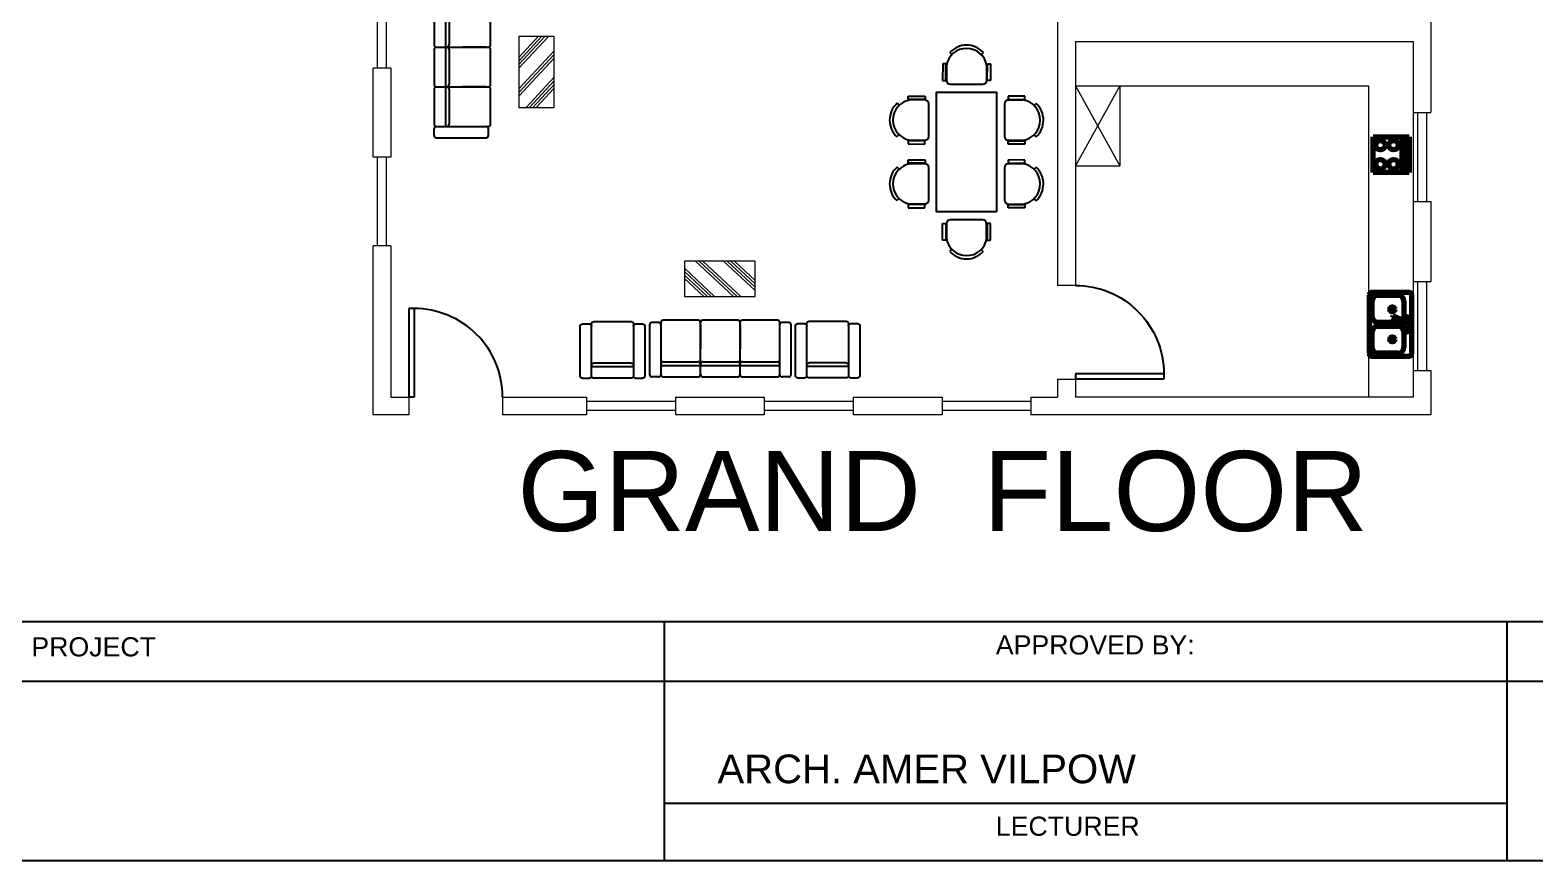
# Model space of a CAD drawing. Header units: inches. Extents: x -179 to 300, y 123 to 718.
# Drawn here: x 224.09 to 264.64, y 255.26 to 277.64 of the extents above; entities that cross this region are included whole.
import ezdxf

# ---------------------------------------------------------------- set-up
doc = ezdxf.new("R2010")
doc.units = ezdxf.units.IN
doc.header["$MEASUREMENT"] = 0
doc.layers.add('FUR', color=6, linetype='Continuous')
doc.layers.add('厨具', color=250, linetype='Continuous')
doc.styles.get("Standard").update_dxf_attribs({"font": 'arial.ttf'})

# ---------------------------------------------------------------- blocks, each defined once
blk = doc.blocks.new('DESK4')
at = {"color": 0}
for p, q in [((0, 1), (-0.06, 1)), ((0, 0), (-0.06, 0))]:
    blk.add_line(p, q, dxfattribs=at)
blk.add_lwpolyline([(-0.06, 1), (-0.06, 0)], dxfattribs=at)
blk.add_lwpolyline([(1, 0, 0.414214), (0, 1), (0, 0)], format="xyb", dxfattribs=at)
blk = doc.blocks.new('Z1')
at = {"layer": '厨具', "color": 177, "lineweight": 100, "true_color": 0x293189}
for p, q in [((0, 0), (750, 0)), ((0, -750), (0, 0)), ((750, 0), (750, -750)), ((0, -50), (750, -50)), ((0, -150), (750, -150)), ((175, -225), (175, -275)), ((575, -225), (575, -275)), ((75, -325), (125, -325)), ((75, -600), (125, -600)), ((175, -425), (175, -375)), ((175, -500), (175, -550)), ((275, -325), (225, -325)), ((275, -600), (225, -600)), ((475, -325), (525, -325)), ((475, -600), (525, -600)), ((575, -425), (575, -375)), ((575, -500), (575, -550)), ((675, -325), (625, -325)), ((675, -600), (625, -600)), ((750, -750), (0, -750)), ((175, -700), (175, -650)), ((575, -700), (575, -650))]:
    blk.add_line(p, q, dxfattribs=at)
for centre, radius in [((100, -100), 25), ((175, -325), 100), ((175, -100), 25), ((275, -100), 25), ((350, -100), 25), ((575, -325), 100), ((550, -100), 25), ((650, -100), 25), ((175, -600), 100), ((575, -600), 100)]:
    blk.add_circle(centre, radius, dxfattribs=at)
blk = doc.blocks.new('XCP2')
at = {"layer": '厨具', "color": 177, "lineweight": 100, "true_color": 0x293189}
for p, q in [((0, 0), (0, -483)), ((800, 38), (38, 38)), ((838, -483), (838, 0)), ((38, -406), (38, -140)), ((114, -64), (318, -64)), ((380, -35), (307, -208)), ((328, -220), (441, -70)), ((394, -141), (394, -406)), ((417, -22), (434, -32)), ((444, -406), (444, -140)), ((521, -64), (724, -64)), ((800, -140), (800, -406)), ((307, -208), (328, -220)), ((38, -521), (800, -521)), ((318, -483), (114, -483)), ((724, -483), (521, -483))]:
    blk.add_line(p, q, dxfattribs=at)
for centre, radius in [((343, -25), 25.4), ((495, -25), 25.4), ((222, -216), 31.8), ((616, -216), 31.8)]:
    blk.add_circle(centre, radius, dxfattribs=at)
for centre, radius, start, end in [((38, 0), 38.1, 90, 180), ((800, 0), 38.1, 0, 90), ((114, -140), 76.2, 90, 180), ((318, -140), 76.2, 56.607, 90), ((404, -44), 25.4, 60, 159.4623), ((422, -54), 25.4, 320.5377, 60), ((521, -140), 76.2, 90, 180), ((724, -140), 76.2, 0, 90), ((38, -483), 38.1, 180, 270), ((114, -406), 76.2, 180, 270), ((318, -406), 76.2, 270, 0), ((521, -406), 76.2, 180, 270), ((724, -406), 76.2, 270, 0), ((800, -483), 38.1, 270, 0)]:
    blk.add_arc(centre, radius, start, end, dxfattribs=at)
blk = doc.blocks.new('CH4')
for p, q in [((-181, 370), (-210, 398)), ((183, 370), (211, 397)), ((-299, 257), (-300, 47)), ((-259, 257), (-299, 257)), ((-260, 47), (-259, 257)), ((-252, 230), (-252, 50)), ((253, 116), (253, 230)), ((260, 46), (261, 256)), ((261, 256), (301, 256)), ((301, 256), (300, 46)), ((-300, 47), (-260, 47)), ((-203, 0), (203, 0)), ((253, 50), (253, 116)), ((300, 46), (260, 46))]:
    blk.add_line(p, q)
for centre, radius, start, end in [((0, 195), 255, 7.7698, 172.01), ((0, 204), 286, 42.5533, 137.2265), ((-202, 50), 50, 179.8899, 269.8899), ((203, 50), 50, 269.8899, 359.8899)]:
    blk.add_arc(centre, radius, start, end)
blk = doc.blocks.new('MEET4')
at = {"layer": 'FUR'}
blk.add_lwpolyline([(-750, -375), (-750, 375), (750, 375), (750, -375)], close=True, dxfattribs=at)
for p in [(-400, 475), (400, 475)]:
    blk.add_blockref('CH4', p, dxfattribs=at)
for p, rotation in [((-850, 0), 90), ((850, 0), 270), ((-400, -475), 180), ((400, -475), 180)]:
    blk.add_blockref('CH4', p, dxfattribs=dict(at, rotation=rotation))
blk = doc.blocks.new('SF3')
for p, q in [((-1000, 768), (-1000, 64)), ((-968, 800), (-872, 800)), ((-840, 768), (-840, 32)), ((-280, 640), (-840, 640)), ((-312, 800), (-808, 800)), ((-280, 768), (-280, 32)), ((280, 640), (-280, 640)), ((248, 800), (-248, 800)), ((280, 768), (280, 32)), ((840, 640), (280, 640)), ((808, 800), (312, 800)), ((840, 32), (840, 768)), ((872, 800), (968, 800)), ((1000, 64), (1000, 768)), ((-312, 587), (-808, 587)), ((248, 587), (-248, 587)), ((808, 587), (312, 587)), ((-280, 64), (-280, 402)), ((280, 64), (280, 402)), ((840, 64), (840, 402)), ((-968, 32), (-872, 32)), ((-248, 0), (248, 0)), ((312, 0), (808, 0)), ((872, 32), (968, 32)), ((-808, 0), (-312, 0))]:
    blk.add_line(p, q)
for centre, start, end in [((-968, 768), 90, 180), ((-872, 768), 0, 90), ((-808, 768), 90, 180), ((-312, 768), 0, 90), ((-248, 768), 90, 180), ((248, 768), 0, 90), ((312, 768), 90, 180), ((808, 768), 0, 90), ((872, 768), 90, 180), ((968, 768), 0, 90), ((-808, 619), 180, 270), ((-312, 619), 270, 0), ((-248, 619), 180, 270), ((248, 619), 270, 0), ((312, 619), 180, 270), ((808, 619), 270, 0), ((-968, 64), 180, 270), ((-872, 64), 270, 0), ((-808, 32), 180, 270), ((-312, 32), 270, 0), ((-248, 32), 180, 270), ((248, 32), 270, 0), ((312, 32), 180, 270), ((808, 32), 270, 0), ((872, 64), 180, 270), ((968, 64), 270, 0)]:
    blk.add_arc(centre, 32, start, end)
blk = doc.blocks.new('A$C2204297F')
at = {"layer": 'FUR'}
blk.add_blockref('SF3', (1000, 0), dxfattribs=at)
blk = doc.blocks.new('SOFA1人')
at = {"layer": 'FUR'}
for p, q in [((-423, 0), (-327, 0)), ((263, 0), (-263, 0)), ((327, 0), (423, 0)), ((-455, -32), (-455, -736)), ((-295, -32), (-295, -768)), ((-295, -32), (-295, -768)), ((295, -160), (-295, -160)), ((295, -768), (295, -32)), ((455, -736), (455, -32)), ((263, -213), (-263, -213)), ((-423, -768), (-327, -768)), ((-263, -800), (263, -800)), ((327, -768), (423, -768))]:
    blk.add_line(p, q, dxfattribs=at)
for centre, start, end in [((-423, -32), 90, 180), ((-327, -32), 0, 90), ((-263, -32), 90, 180), ((263, -32), 0, 90), ((327, -32), 90, 180), ((423, -32), 0, 90), ((-263, -181), 180, 270), ((263, -181), 270, 0), ((-423, -736), 180, 270), ((-327, -736), 270, 0), ((-263, -768), 180, 270), ((263, -768), 270, 0), ((327, -736), 180, 270), ((423, -736), 270, 0)]:
    blk.add_arc(centre, 32, start, end, dxfattribs=at)
blk = doc.blocks.new('A$C621A3C92')
at = {"layer": 'FUR'}
blk.add_blockref('SOFA1人', (455, 800), dxfattribs=at)

msp = doc.modelspace()

# ---------------------------------------------------------------- linework, layer by layer
at = {"lineweight": 0}
for p, q in [((251.78016, 282.12485), (251.78016, 277.33413)), ((233.45565, 276.61552), (233.45565, 279.01088)), ((233.69519, 276.61552), (233.69519, 279.01088)), ((261.84067, 278.53181), (261.84067, 275.41784)), ((237.26124, 276.61072), (238.05673, 277.46571)), ((237.26124, 276.70871), (237.96556, 277.46571)), ((237.26124, 276.80671), (237.87439, 277.46571)), ((237.26124, 276.9047), (237.78321, 277.46571)), ((237.26124, 276.056), (238.2148, 277.08088)), ((251.78016, 277.33413), (251.78016, 270.76069)), ((252.25923, 277.33413), (261.3616, 277.33413)), ((252.25923, 277.33413), (252.25923, 270.76069)), ((261.3616, 277.33413), (261.3616, 267.75269)), ((233.33589, 274.22016), (233.33589, 276.61552)), ((233.81496, 276.61552), (233.33589, 276.61552)), ((233.81496, 276.61552), (233.81496, 274.22016)), ((237.26124, 275.95801), (238.2148, 276.98289)), ((237.26124, 275.86001), (238.2148, 276.8849)), ((237.45682, 275.55859), (238.2148, 276.37326)), ((237.54799, 275.55859), (238.2148, 276.27527)), ((237.63916, 275.55859), (238.2148, 276.17728)), ((237.73033, 275.55859), (238.2148, 276.07929)), ((252.25923, 276.13645), (260.16392, 276.13645)), ((253.45691, 276.13645), (252.25923, 273.98062)), ((252.25923, 276.13645), (253.45691, 273.98062)), ((253.45691, 276.13645), (253.45691, 273.98062)), ((260.16392, 276.13645), (260.16392, 267.75269)), ((261.3616, 275.41784), (261.84067, 275.41784)), ((261.48137, 275.41784), (261.48137, 273.02248)), ((261.7209, 275.41784), (261.7209, 273.02248)), ((233.81496, 274.22016), (233.33589, 274.22016)), ((233.45565, 271.8248), (233.45565, 274.22016)), ((233.69519, 271.8248), (233.69519, 274.22016)), ((252.25923, 273.98062), (253.45691, 273.98062)), ((261.3616, 273.02248), (261.84067, 273.02248)), ((261.84067, 273.02248), (261.84067, 270.86666)), ((233.33589, 267.27362), (233.33589, 271.8248)), ((233.81496, 271.8248), (233.33589, 271.8248)), ((233.81496, 271.8248), (233.81496, 267.75269)), ((242.02535, 271.41891), (243.05023, 270.46535)), ((242.12334, 271.41891), (243.14822, 270.46535)), ((242.22133, 271.41891), (243.24621, 270.46535)), ((242.77605, 271.41891), (243.63105, 270.62341)), ((242.87405, 271.41891), (243.63105, 270.71459)), ((242.97204, 271.41891), (243.63105, 270.80576)), ((243.07003, 271.41891), (243.63105, 270.89693)), ((241.72392, 271.22333), (242.53859, 270.46535)), ((241.72392, 271.13216), (242.4406, 270.46535)), ((241.72392, 271.04098), (242.34261, 270.46535)), ((241.72392, 270.94981), (242.24462, 270.46535)), ((252.25923, 270.76069), (251.78016, 270.76069)), ((261.3616, 270.86666), (261.84067, 270.86666)), ((261.48137, 270.86666), (261.48137, 268.4713)), ((261.7209, 270.86666), (261.7209, 268.4713)), ((251.78016, 268.23176), (252.25923, 268.23176)), ((251.78016, 268.23176), (251.78016, 267.75269)), ((252.25923, 268.37491), (252.25923, 267.75269)), ((261.3616, 268.4713), (261.84067, 268.4713)), ((261.84067, 268.4713), (261.84067, 267.27362)), ((233.81496, 267.75269), (234.43718, 267.75269)), ((234.29403, 267.75269), (234.29403, 267.27362)), ((236.82296, 267.75269), (239.08475, 267.75269)), ((236.82296, 267.75269), (236.82296, 267.27362)), ((239.08475, 267.75269), (239.08475, 267.27362)), ((241.48011, 267.75269), (243.87547, 267.75269)), ((241.48011, 267.75269), (241.48011, 267.27362)), ((243.87547, 267.75269), (243.87547, 267.27362)), ((246.27083, 267.75269), (248.66619, 267.75269)), ((246.27083, 267.75269), (246.27083, 267.27362)), ((248.66619, 267.75269), (248.66619, 267.27362)), ((251.06155, 267.75269), (251.78016, 267.75269)), ((251.06155, 267.75269), (251.06155, 267.27362)), ((261.3616, 267.75269), (252.25923, 267.75269)), ((234.29403, 267.27362), (233.33589, 267.27362)), ((239.08475, 267.27362), (236.82296, 267.27362)), ((241.48011, 267.63292), (239.08475, 267.63292)), ((241.48011, 267.39338), (239.08475, 267.39338)), ((243.87547, 267.27362), (241.48011, 267.27362)), ((246.27083, 267.63292), (243.87547, 267.63292)), ((246.27083, 267.39338), (243.87547, 267.39338)), ((248.66619, 267.27362), (246.27083, 267.27362)), ((251.06155, 267.63292), (248.66619, 267.63292)), ((251.06155, 267.39338), (248.66619, 267.39338)), ((261.84067, 267.27362), (251.06155, 267.27362))]:
    msp.add_line(p, q, dxfattribs=at)
at = {"color": 240, "true_color": 0xed1f24}
for p, q in [((299.89484, 261.69909), (144.85777, 261.69909)), ((241.18219, 261.69909), (241.18219, 255.25711)), ((263.88647, 261.69909), (263.88647, 255.25711)), ((263.88647, 261.69909), (263.88647, 255.25711)), ((299.89484, 260.08859), (151.33152, 260.08859)), ((241.18219, 260.08859), (241.18219, 255.25711)), ((263.88647, 256.80298), (241.18219, 256.80298)), ((299.89484, 255.25711), (144.85777, 255.25711)), ((299.89484, 255.25711), (144.85777, 255.25711))]:
    msp.add_line(p, q, dxfattribs=at)
at = {"lineweight": 0}
for points in [[(237.26124, 275.55859), (238.2148, 275.55859), (238.2148, 277.46571), (237.26124, 277.46571)], [(241.72392, 271.41891), (241.72392, 270.46535), (243.63105, 270.46535), (243.63105, 271.41891)]]:
    msp.add_lwpolyline(points, close=True, dxfattribs=at)

# ---------------------------------------------------------------- block references
for name, p, xscale, yscale, zscale, rotation in [('A$C2204297F', (236.50084, 274.73785), 0.001907124441726687, 0.001907124441726687, 0.001907124441726687, 90), ('MEET4', (249.32691, 274.35534), 0.002148116193038897, 0.002148116193038897, 0.002148116193038897, 90), ('Z1', (261.25354, 274.76525), 0.001287297712850825, 0.001287297712850825, 0.001287297712850825, 270), ('DESK4', (252.25923, 268.37491), -2.385778438600395, 2.385778438600395, 2.385778438600395, 270), ('XCP2', (261.2464, 270.57315), 0.002052175343943047, 0.002052175343943047, 0.002052175343943047, 270), ('A$C621A3C92', (238.91808, 269.78706), -0.001907124441726687, 0.001907124441726687, 0.001907124441726687, 180), ('A$C2204297F', (244.59826, 269.82259), 0.001907124441726687, 0.001907124441726687, 0.001907124441726687, 180), ('A$C621A3C92', (244.71372, 269.79411), -0.001907124441726687, 0.001907124441726687, 0.001907124441726687, 180)]:
    msp.add_blockref(name, p, dxfattribs=dict(at, xscale=xscale, yscale=yscale, zscale=zscale, rotation=rotation))
at = {"lineweight": 0, "xscale": 2.385778438600395, "yscale": 2.385778438600395, "zscale": 2.385778438600395}
msp.add_blockref('DESK4', (234.43718, 267.75269), dxfattribs=at)

# ---------------------------------------------------------------- texts
at = {"color": 18, "true_color": 0x000000}
for s, height, p in [('PROJECT', 0.515359, (224.12314, 260.76622)), ('APPROVED BY:', 0.5153587, (250.11521, 260.81782)), ('LECTURER', 0.515359, (250.11521, 255.93395))]:
    msp.add_text(s, height=height, dxfattribs=at).set_placement(p)
at = {"color": 3}
msp.add_text('ARCH. AMER VILPOW', height=0.773038, dxfattribs=at).set_placement((242.6145, 257.34905))
at = {"lineweight": 0, "insert": (237.22334, 266.29999), "char_height": 2.1558242, "attachment_point": 1}
msp.add_mtext_dynamic_manual_height_columns('GRAND  FLOOR', width=26.0942073, gutter_width=1, heights=[0], dxfattribs=at)

doc.saveas('drawing.dxf')
